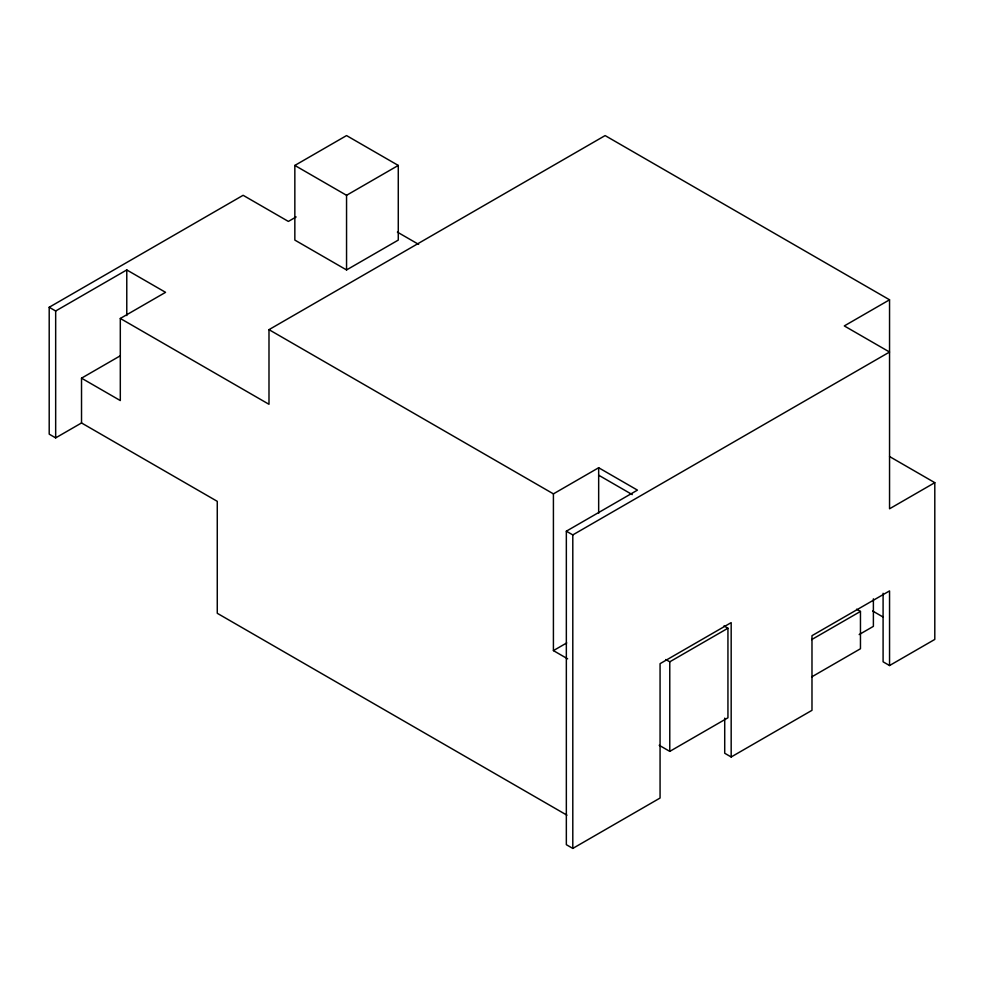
<?xml version="1.0" encoding="UTF-8"?>
<svg xmlns="http://www.w3.org/2000/svg" width="984" height="984" viewBox="0 0 984 984"><rect width="100%" height="100%" fill="white"/><g stroke="black" fill="none" stroke-linecap="round" stroke-linejoin="round"><path stroke-width="1.48" d="M566.932 815.17L217.267 613.29L217.267 501.336L81.524 422.96L55.67 437.88L49.2 434.153L49.2 307.266L243.122 195.299L288.373 221.425L296.135 216.947M294.843 165.435L346.553 135.583L398.274 165.435L398.274 240.084L346.553 269.936L294.843 240.084L294.843 165.435L346.553 195.299L398.274 165.435M49.2 307.266L55.67 310.993L126.776 269.936L165.558 292.334L120.306 318.459L120.306 400.562L81.524 378.176L81.524 422.96M81.524 378.176L120.122 355.888M120.306 318.459L268.989 404.289L268.989 329.652L605.123 135.583L889.548 299.8L889.548 508.789L934.8 482.664L934.8 639.416L889.548 665.541L883.091 661.814L883.091 593.266M268.989 329.652L553.414 493.87L598.666 467.744L637.447 490.13L566.341 531.188L566.341 844.69L572.799 848.417L660.067 798.036L660.067 663.671L731.173 622.626L731.173 756.979L724.716 753.252L724.716 718.135M889.548 299.8L844.297 325.925L889.548 352.038L572.799 534.915L566.341 531.188M553.414 493.87L553.414 650.609L566.722 642.933M665.811 659.526L669.772 661.814L727.939 628.222L727.939 717.791L669.772 751.382L659.206 745.282M811.652 639.612L860.459 611.433L860.459 648.751L811.652 676.931M859.167 634.569L873.386 626.353L873.386 598.838M731.173 756.979L811.984 710.325L811.984 635.689L889.548 590.904L889.548 665.541M889.548 456.539L934.8 482.664M397.388 232.113L418.631 244.376M872.66 611.002L883.3 617.153M856.584 609.194L860.459 611.433M598.666 475.198L632.269 494.608M723.978 625.935L727.939 628.222M553.414 650.609L567.633 658.825M669.772 661.814L669.772 751.382M598.666 467.744L598.666 513.291M572.799 534.915L572.799 848.417M346.553 195.299L346.553 269.936M126.776 269.936L126.776 315.557M55.67 310.993L55.67 437.88"/></g></svg>
